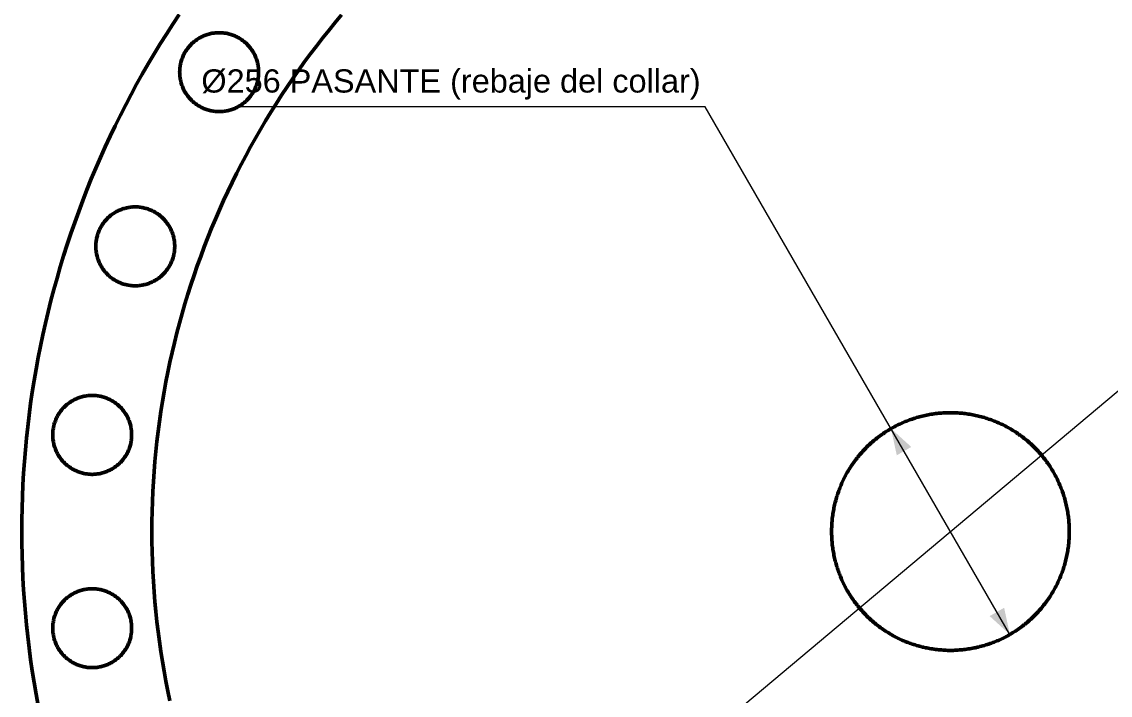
# Model space of a CAD drawing. Header units: millimetres. Extents: x 0 to 841, y 0 to 594.
# Drawn here: x 300 to 417.2, y 412.4 to 484.9 of the extents above; entities that cross this region are included whole.
import ezdxf
from ezdxf.enums import TextEntityAlignment as Align

# ---------------------------------------------------------------- set-up
doc = ezdxf.new("R2010")
doc.units = ezdxf.units.MM
for name, color, linetype, lineweight in [('COTA', 7, 'CONTINUOUS', 18), ('TXT', 7, 'CONTINUOUS', 25), ('VIS', 7, 'CONTINUOUS', 50)]:
    doc.layers.add(name, color=color, linetype=linetype, lineweight=lineweight)
doc.styles.add('STD', font='LiberationSans-Regular.ttf')

msp = doc.modelspace()

# ---------------------------------------------------------------- linework, layer by layer
at = {"layer": 'COTA'}
for p, q in [((334.12, 374.72), (482.73, 499.42)), ((373.6, 475.73), (323, 475.73)), ((406.4, 418.91), (373.6, 475.73))]:
    msp.add_line(p, q, dxfattribs=at)
for points in [[(393.6, 441.09), (394.22, 438.21), (395.78, 439.11)], [(406.4, 418.91), (405.78, 421.79), (404.22, 420.89)]]:
    msp.add_solid(points, dxfattribs=at)
at = {"layer": 'VIS'}
for points in [[(301.77, 411.26), (301.54, 412.5), (301.33, 413.74), (301.13, 414.98), (300.95, 416.22), (300.79, 417.47), (300.64, 418.71), (300.5, 419.96), (300.39, 421.21), (300.28, 422.47), (300.2, 423.72), (300.13, 424.98), (300.07, 426.23), (300.03, 427.49), (300.01, 428.74), (300, 430), (300.01, 431.26), (300.03, 432.51), (300.07, 433.77), (300.13, 435.02), (300.2, 436.28), (300.28, 437.53), (300.39, 438.79), (300.5, 440.04), (300.64, 441.29), (300.79, 442.53), (300.95, 443.78), (301.13, 445.02), (301.33, 446.26), (301.54, 447.5), (301.77, 448.74), (302.01, 449.97), (302.27, 451.2), (302.55, 452.43), (302.84, 453.65), (303.14, 454.87), (303.46, 456.08), (303.8, 457.3), (304.15, 458.5), (304.51, 459.7), (304.89, 460.9), (305.29, 462.09), (305.7, 463.28), (306.13, 464.46), (306.57, 465.64), (307.02, 466.81), (307.49, 467.98), (307.98, 469.14), (308.48, 470.29), (308.99, 471.44), (309.52, 472.58), (310.06, 473.71), (310.62, 474.84), (311.19, 475.96), (311.77, 477.07), (312.37, 478.18), (312.98, 479.27), (313.61, 480.36), (314.25, 481.44), (314.9, 482.52), (315.57, 483.58), (316.25, 484.64), (316.94, 485.69)], [(315.95, 411.77), (315.73, 412.82), (315.52, 413.89), (315.33, 414.95), (315.15, 416.01), (314.98, 417.08), (314.82, 418.15), (314.68, 419.22), (314.55, 420.29), (314.43, 421.37), (314.33, 422.44), (314.24, 423.52), (314.17, 424.6), (314.11, 425.68), (314.06, 426.76), (314.03, 427.84), (314.01, 428.92), (314, 430), (314.01, 431.08), (314.03, 432.16), (314.06, 433.24), (314.11, 434.32), (314.17, 435.4), (314.24, 436.48), (314.33, 437.56), (314.43, 438.63), (314.55, 439.71), (314.68, 440.78), (314.82, 441.85), (314.98, 442.92), (315.15, 443.99), (315.33, 445.05), (315.52, 446.11), (315.73, 447.18), (315.95, 448.23), (316.19, 449.29), (316.44, 450.34), (316.7, 451.39), (316.98, 452.43), (317.27, 453.47), (317.57, 454.51), (317.88, 455.55), (318.21, 456.58), (318.55, 457.6), (318.9, 458.62), (319.27, 459.64), (319.65, 460.65), (320.04, 461.66), (320.44, 462.66), (320.86, 463.66), (321.29, 464.65), (321.73, 465.64), (322.18, 466.62), (322.65, 467.59), (323.13, 468.56), (323.62, 469.52), (324.12, 470.48), (324.64, 471.43), (325.16, 472.37), (325.7, 473.31), (326.25, 474.24), (326.81, 475.17), (327.39, 476.08), (327.97, 476.99), (328.57, 477.89), (329.18, 478.79), (329.79, 479.67), (330.42, 480.55), (331.07, 481.42), (331.72, 482.28), (332.38, 483.14), (333.05, 483.98), (333.74, 484.82), (334.43, 485.65)], [(315.95, 411.77), (315.73, 412.82), (315.52, 413.89), (315.33, 414.95), (315.15, 416.01), (314.98, 417.08), (314.82, 418.15), (314.68, 419.22), (314.55, 420.29), (314.43, 421.37), (314.33, 422.44), (314.24, 423.52), (314.17, 424.6), (314.11, 425.68), (314.06, 426.76), (314.03, 427.84), (314.01, 428.92), (314, 430), (314.01, 431.08), (314.03, 432.16), (314.06, 433.24), (314.11, 434.32), (314.17, 435.4), (314.24, 436.48), (314.33, 437.56), (314.43, 438.63), (314.55, 439.71), (314.68, 440.78), (314.82, 441.85), (314.98, 442.92), (315.15, 443.99), (315.33, 445.05), (315.52, 446.11), (315.73, 447.18), (315.95, 448.23), (316.19, 449.29), (316.44, 450.34), (316.7, 451.39), (316.98, 452.43), (317.27, 453.47), (317.57, 454.51), (317.88, 455.55), (318.21, 456.58), (318.55, 457.6), (318.9, 458.62), (319.27, 459.64), (319.65, 460.65), (320.04, 461.66), (320.44, 462.66), (320.86, 463.66), (321.29, 464.65), (321.73, 465.64), (322.18, 466.62), (322.65, 467.59), (323.13, 468.56), (323.62, 469.52), (324.12, 470.48), (324.64, 471.43), (325.16, 472.37), (325.7, 473.31), (326.25, 474.24), (326.81, 475.17), (327.39, 476.08), (327.97, 476.99), (328.57, 477.89), (329.18, 478.79), (329.79, 479.67), (330.42, 480.55), (331.07, 481.42), (331.72, 482.28), (332.38, 483.14), (333.05, 483.98), (333.74, 484.82), (334.43, 485.65)], [(325.5, 479.48), (325.5, 479.6), (325.5, 479.72), (325.49, 479.84), (325.48, 479.96), (325.46, 480.08), (325.44, 480.2), (325.42, 480.32), (325.4, 480.43), (325.37, 480.55), (325.34, 480.67), (325.3, 480.78), (325.26, 480.89), (325.22, 481.01), (325.18, 481.12), (325.13, 481.23), (325.08, 481.34), (325.02, 481.45), (324.96, 481.55), (324.9, 481.66), (324.84, 481.76), (324.78, 481.86), (324.71, 481.96), (324.64, 482.05), (324.56, 482.15), (324.48, 482.24), (324.4, 482.33), (324.32, 482.42), (324.24, 482.51), (324.15, 482.59), (324.06, 482.67), (323.97, 482.75), (323.88, 482.82), (323.78, 482.9), (323.68, 482.97), (323.58, 483.03), (323.48, 483.1), (323.38, 483.16), (323.27, 483.22), (323.17, 483.27), (323.06, 483.33), (322.95, 483.38), (322.84, 483.42), (322.73, 483.47), (322.61, 483.51), (322.5, 483.54), (322.38, 483.58), (322.27, 483.61), (322.15, 483.63), (322.03, 483.66), (321.91, 483.68), (321.79, 483.69), (321.67, 483.71), (321.56, 483.72), (321.44, 483.73), (321.31, 483.73), (321.19, 483.73), (321.07, 483.73), (320.95, 483.72), (320.83, 483.71), (320.71, 483.69), (320.6, 483.68), (320.48, 483.66), (320.36, 483.63), (320.24, 483.61), (320.13, 483.58), (320.01, 483.54), (319.9, 483.51), (319.78, 483.47), (319.67, 483.42), (319.56, 483.38), (319.45, 483.33), (319.34, 483.27), (319.23, 483.22), (319.13, 483.16), (319.03, 483.1), (318.92, 483.03), (318.83, 482.97), (318.73, 482.9), (318.63, 482.82), (318.54, 482.75), (318.45, 482.67), (318.36, 482.59), (318.27, 482.51), (318.19, 482.42), (318.1, 482.33), (318.02, 482.24), (317.95, 482.15), (317.87, 482.05), (317.8, 481.96), (317.73, 481.86), (317.67, 481.76), (317.6, 481.66), (317.54, 481.55), (317.49, 481.45), (317.43, 481.34), (317.38, 481.23), (317.33, 481.12), (317.29, 481.01), (317.25, 480.89), (317.21, 480.78), (317.17, 480.67), (317.14, 480.55), (317.11, 480.43), (317.09, 480.32), (317.07, 480.2), (317.05, 480.08), (317.03, 479.96), (317.02, 479.84), (317.01, 479.72), (317.01, 479.6), (317, 479.48), (317.01, 479.36), (317.01, 479.24), (317.02, 479.12), (317.03, 479), (317.05, 478.88), (317.07, 478.76), (317.09, 478.64), (317.11, 478.52), (317.14, 478.41), (317.17, 478.29), (317.21, 478.18), (317.25, 478.06), (317.29, 477.95), (317.33, 477.84), (317.38, 477.73), (317.43, 477.62), (317.49, 477.51), (317.54, 477.41), (317.6, 477.3), (317.67, 477.2), (317.73, 477.1), (317.8, 477), (317.87, 476.9), (317.95, 476.81), (318.02, 476.72), (318.1, 476.63), (318.19, 476.54), (318.27, 476.45), (318.36, 476.37), (318.45, 476.29), (318.54, 476.21), (318.63, 476.13), (318.73, 476.06), (318.83, 475.99), (318.92, 475.92), (319.03, 475.86), (319.13, 475.8), (319.23, 475.74), (319.34, 475.68), (319.45, 475.63), (319.56, 475.58), (319.67, 475.54), (319.78, 475.49), (319.9, 475.45), (320.01, 475.42), (320.13, 475.38), (320.24, 475.35), (320.36, 475.32), (320.48, 475.3), (320.6, 475.28), (320.71, 475.26), (320.83, 475.25), (320.95, 475.24), (321.07, 475.23), (321.19, 475.23), (321.31, 475.23), (321.44, 475.23), (321.56, 475.24), (321.67, 475.25), (321.79, 475.26), (321.91, 475.28), (322.03, 475.3), (322.15, 475.32), (322.27, 475.35), (322.38, 475.38), (322.5, 475.42), (322.61, 475.45), (322.73, 475.49), (322.84, 475.54), (322.95, 475.58), (323.06, 475.63), (323.17, 475.68), (323.27, 475.74), (323.38, 475.8), (323.48, 475.86), (323.58, 475.92), (323.68, 475.99), (323.78, 476.06), (323.88, 476.13), (323.97, 476.21), (324.06, 476.29), (324.15, 476.37), (324.24, 476.45), (324.32, 476.54), (324.4, 476.63), (324.48, 476.72), (324.56, 476.81), (324.64, 476.9), (324.71, 477), (324.78, 477.1), (324.84, 477.2), (324.9, 477.3), (324.96, 477.41), (325.02, 477.51), (325.08, 477.62), (325.13, 477.73), (325.18, 477.84), (325.22, 477.95), (325.26, 478.06), (325.3, 478.18), (325.34, 478.29), (325.37, 478.41), (325.4, 478.52), (325.42, 478.64), (325.44, 478.76), (325.46, 478.88), (325.48, 479), (325.49, 479.12), (325.5, 479.24), (325.5, 479.36), (325.5, 479.48)], [(316.47, 460.72), (316.47, 460.84), (316.46, 460.96), (316.45, 461.08), (316.44, 461.2), (316.43, 461.32), (316.41, 461.43), (316.39, 461.55), (316.36, 461.67), (316.33, 461.79), (316.3, 461.9), (316.26, 462.02), (316.23, 462.13), (316.18, 462.24), (316.14, 462.36), (316.09, 462.47), (316.04, 462.58), (315.99, 462.68), (315.93, 462.79), (315.87, 462.89), (315.81, 463), (315.74, 463.1), (315.67, 463.19), (315.6, 463.29), (315.53, 463.39), (315.45, 463.48), (315.37, 463.57), (315.29, 463.66), (315.2, 463.74), (315.12, 463.83), (315.03, 463.91), (314.94, 463.98), (314.84, 464.06), (314.75, 464.13), (314.65, 464.2), (314.55, 464.27), (314.45, 464.33), (314.34, 464.4), (314.24, 464.46), (314.13, 464.51), (314.02, 464.56), (313.91, 464.61), (313.8, 464.66), (313.69, 464.7), (313.58, 464.74), (313.46, 464.78), (313.35, 464.81), (313.23, 464.84), (313.11, 464.87), (313, 464.89), (312.88, 464.91), (312.76, 464.93), (312.64, 464.95), (312.52, 464.96), (312.4, 464.96), (312.28, 464.97), (312.16, 464.97), (312.04, 464.96), (311.92, 464.96), (311.8, 464.95), (311.68, 464.93), (311.56, 464.91), (311.44, 464.89), (311.32, 464.87), (311.21, 464.84), (311.09, 464.81), (310.97, 464.78), (310.86, 464.74), (310.75, 464.7), (310.63, 464.66), (310.52, 464.61), (310.41, 464.56), (310.31, 464.51), (310.2, 464.46), (310.09, 464.4), (309.99, 464.33), (309.89, 464.27), (309.79, 464.2), (309.69, 464.13), (309.6, 464.06), (309.5, 463.98), (309.41, 463.91), (309.32, 463.83), (309.23, 463.74), (309.15, 463.66), (309.07, 463.57), (308.99, 463.48), (308.91, 463.39), (308.84, 463.29), (308.77, 463.19), (308.7, 463.1), (308.63, 463), (308.57, 462.89), (308.51, 462.79), (308.45, 462.68), (308.4, 462.58), (308.35, 462.47), (308.3, 462.36), (308.25, 462.24), (308.21, 462.13), (308.17, 462.02), (308.14, 461.9), (308.11, 461.79), (308.08, 461.67), (308.05, 461.55), (308.03, 461.43), (308.01, 461.32), (308, 461.2), (307.98, 461.08), (307.98, 460.96), (307.97, 460.84), (307.97, 460.72), (307.97, 460.6), (307.98, 460.48), (307.98, 460.36), (308, 460.24), (308.01, 460.12), (308.03, 460), (308.05, 459.88), (308.08, 459.76), (308.11, 459.65), (308.14, 459.53), (308.17, 459.41), (308.21, 459.3), (308.25, 459.19), (308.3, 459.08), (308.35, 458.97), (308.4, 458.86), (308.45, 458.75), (308.51, 458.64), (308.57, 458.54), (308.63, 458.44), (308.7, 458.34), (308.77, 458.24), (308.84, 458.14), (308.91, 458.05), (308.99, 457.95), (309.07, 457.86), (309.15, 457.78), (309.23, 457.69), (309.32, 457.61), (309.41, 457.53), (309.5, 457.45), (309.6, 457.37), (309.69, 457.3), (309.79, 457.23), (309.89, 457.16), (309.99, 457.1), (310.09, 457.04), (310.2, 456.98), (310.31, 456.92), (310.41, 456.87), (310.52, 456.82), (310.63, 456.77), (310.75, 456.73), (310.86, 456.69), (310.97, 456.65), (311.09, 456.62), (311.21, 456.59), (311.32, 456.56), (311.44, 456.54), (311.56, 456.52), (311.68, 456.5), (311.8, 456.49), (311.92, 456.48), (312.04, 456.47), (312.16, 456.47), (312.28, 456.47), (312.4, 456.47), (312.52, 456.48), (312.64, 456.49), (312.76, 456.5), (312.88, 456.52), (313, 456.54), (313.11, 456.56), (313.23, 456.59), (313.35, 456.62), (313.46, 456.65), (313.58, 456.69), (313.69, 456.73), (313.8, 456.77), (313.91, 456.82), (314.02, 456.87), (314.13, 456.92), (314.24, 456.98), (314.34, 457.04), (314.45, 457.1), (314.55, 457.16), (314.65, 457.23), (314.75, 457.3), (314.84, 457.37), (314.94, 457.45), (315.03, 457.53), (315.12, 457.61), (315.2, 457.69), (315.29, 457.78), (315.37, 457.86), (315.45, 457.95), (315.53, 458.05), (315.6, 458.14), (315.67, 458.24), (315.74, 458.34), (315.81, 458.44), (315.87, 458.54), (315.93, 458.64), (315.99, 458.75), (316.04, 458.86), (316.09, 458.97), (316.14, 459.08), (316.18, 459.19), (316.23, 459.3), (316.26, 459.41), (316.3, 459.53), (316.33, 459.65), (316.36, 459.76), (316.39, 459.88), (316.41, 460), (316.43, 460.12), (316.44, 460.24), (316.45, 460.36), (316.46, 460.48), (316.47, 460.6), (316.47, 460.72)], [(311.83, 440.41), (311.83, 440.53), (311.83, 440.65), (311.82, 440.77), (311.81, 440.89), (311.79, 441.01), (311.77, 441.13), (311.75, 441.25), (311.73, 441.37), (311.7, 441.48), (311.67, 441.6), (311.63, 441.71), (311.59, 441.83), (311.55, 441.94), (311.51, 442.05), (311.46, 442.16), (311.41, 442.27), (311.35, 442.38), (311.3, 442.49), (311.23, 442.59), (311.17, 442.69), (311.11, 442.79), (311.04, 442.89), (310.97, 442.99), (310.89, 443.08), (310.81, 443.18), (310.74, 443.27), (310.65, 443.35), (310.57, 443.44), (310.48, 443.52), (310.39, 443.6), (310.3, 443.68), (310.21, 443.76), (310.11, 443.83), (310.01, 443.9), (309.91, 443.97), (309.81, 444.03), (309.71, 444.09), (309.6, 444.15), (309.5, 444.21), (309.39, 444.26), (309.28, 444.31), (309.17, 444.36), (309.06, 444.4), (308.94, 444.44), (308.83, 444.48), (308.71, 444.51), (308.6, 444.54), (308.48, 444.57), (308.36, 444.59), (308.24, 444.61), (308.12, 444.63), (308.01, 444.64), (307.89, 444.65), (307.77, 444.66), (307.64, 444.66), (307.52, 444.66), (307.4, 444.66), (307.28, 444.65), (307.16, 444.64), (307.04, 444.63), (306.93, 444.61), (306.81, 444.59), (306.69, 444.57), (306.57, 444.54), (306.46, 444.51), (306.34, 444.48), (306.23, 444.44), (306.11, 444.4), (306, 444.36), (305.89, 444.31), (305.78, 444.26), (305.67, 444.21), (305.56, 444.15), (305.46, 444.09), (305.36, 444.03), (305.25, 443.97), (305.16, 443.9), (305.06, 443.83), (304.96, 443.76), (304.87, 443.68), (304.78, 443.6), (304.69, 443.52), (304.6, 443.44), (304.52, 443.35), (304.43, 443.27), (304.35, 443.18), (304.28, 443.08), (304.2, 442.99), (304.13, 442.89), (304.06, 442.79), (304, 442.69), (303.93, 442.59), (303.87, 442.49), (303.82, 442.38), (303.76, 442.27), (303.71, 442.16), (303.66, 442.05), (303.62, 441.94), (303.58, 441.83), (303.54, 441.71), (303.5, 441.6), (303.47, 441.48), (303.44, 441.37), (303.42, 441.25), (303.4, 441.13), (303.38, 441.01), (303.36, 440.89), (303.35, 440.77), (303.34, 440.65), (303.34, 440.53), (303.33, 440.41), (303.34, 440.29), (303.34, 440.17), (303.35, 440.05), (303.36, 439.93), (303.38, 439.81), (303.4, 439.69), (303.42, 439.58), (303.44, 439.46), (303.47, 439.34), (303.5, 439.23), (303.54, 439.11), (303.58, 439), (303.62, 438.88), (303.66, 438.77), (303.71, 438.66), (303.76, 438.55), (303.82, 438.45), (303.87, 438.34), (303.93, 438.24), (304, 438.13), (304.06, 438.03), (304.13, 437.93), (304.2, 437.84), (304.28, 437.74), (304.35, 437.65), (304.43, 437.56), (304.52, 437.47), (304.6, 437.39), (304.69, 437.3), (304.78, 437.22), (304.87, 437.14), (304.96, 437.07), (305.06, 437), (305.16, 436.93), (305.25, 436.86), (305.36, 436.79), (305.46, 436.73), (305.56, 436.67), (305.67, 436.62), (305.78, 436.57), (305.89, 436.52), (306, 436.47), (306.11, 436.43), (306.23, 436.39), (306.34, 436.35), (306.46, 436.32), (306.57, 436.29), (306.69, 436.26), (306.81, 436.23), (306.93, 436.21), (307.04, 436.2), (307.16, 436.18), (307.28, 436.17), (307.4, 436.17), (307.52, 436.16), (307.64, 436.16), (307.77, 436.17), (307.89, 436.17), (308.01, 436.18), (308.12, 436.2), (308.24, 436.21), (308.36, 436.23), (308.48, 436.26), (308.6, 436.29), (308.71, 436.32), (308.83, 436.35), (308.94, 436.39), (309.06, 436.43), (309.17, 436.47), (309.28, 436.52), (309.39, 436.57), (309.5, 436.62), (309.6, 436.67), (309.71, 436.73), (309.81, 436.79), (309.91, 436.86), (310.01, 436.93), (310.11, 437), (310.21, 437.07), (310.3, 437.14), (310.39, 437.22), (310.48, 437.3), (310.57, 437.39), (310.65, 437.47), (310.74, 437.56), (310.81, 437.65), (310.89, 437.74), (310.97, 437.84), (311.04, 437.93), (311.11, 438.03), (311.17, 438.13), (311.23, 438.24), (311.3, 438.34), (311.35, 438.45), (311.41, 438.55), (311.46, 438.66), (311.51, 438.77), (311.55, 438.88), (311.59, 439), (311.63, 439.11), (311.67, 439.23), (311.7, 439.34), (311.73, 439.46), (311.75, 439.58), (311.77, 439.69), (311.79, 439.81), (311.81, 439.93), (311.82, 440.05), (311.83, 440.17), (311.83, 440.29), (311.83, 440.41)], [(412.8, 430), (412.8, 429.84), (412.8, 429.68), (412.79, 429.52), (412.78, 429.36), (412.77, 429.2), (412.76, 429.04), (412.75, 428.88), (412.74, 428.72), (412.72, 428.56), (412.7, 428.4), (412.68, 428.24), (412.65, 428.08), (412.63, 427.92), (412.6, 427.76), (412.57, 427.6), (412.54, 427.44), (412.51, 427.29), (412.47, 427.13), (412.44, 426.97), (412.4, 426.82), (412.36, 426.66), (412.31, 426.51), (412.27, 426.35), (412.22, 426.2), (412.17, 426.04), (412.12, 425.89), (412.07, 425.74), (412.02, 425.59), (411.96, 425.44), (411.9, 425.29), (411.84, 425.14), (411.78, 424.99), (411.72, 424.84), (411.65, 424.7), (411.58, 424.55), (411.51, 424.4), (411.44, 424.26), (411.37, 424.12), (411.29, 423.97), (411.22, 423.83), (411.14, 423.69), (411.06, 423.55), (410.98, 423.42), (410.89, 423.28), (410.81, 423.14), (410.72, 423.01), (410.63, 422.87), (410.54, 422.74), (410.45, 422.61), (410.36, 422.48), (410.26, 422.35), (410.16, 422.22), (410.06, 422.09), (409.96, 421.97), (409.86, 421.84), (409.76, 421.72), (409.65, 421.6), (409.55, 421.48), (409.44, 421.36), (409.33, 421.24), (409.22, 421.12), (409.11, 421.01), (408.99, 420.89), (408.88, 420.78), (408.76, 420.67), (408.64, 420.56), (408.52, 420.45), (408.4, 420.35), (408.28, 420.24), (408.16, 420.14), (408.03, 420.04), (407.91, 419.94), (407.78, 419.84), (407.65, 419.74), (407.52, 419.64), (407.39, 419.55), (407.26, 419.46), (407.13, 419.37), (406.99, 419.28), (406.86, 419.19), (406.72, 419.11), (406.58, 419.02), (406.45, 418.94), (406.31, 418.86), (406.17, 418.78), (406.03, 418.71), (405.88, 418.63), (405.74, 418.56), (405.6, 418.49), (405.45, 418.42), (405.3, 418.35), (405.16, 418.28), (405.01, 418.22), (404.86, 418.16), (404.71, 418.1), (404.56, 418.04), (404.41, 417.98), (404.26, 417.93), (404.11, 417.88), (403.96, 417.83), (403.8, 417.78), (403.65, 417.73), (403.49, 417.69), (403.34, 417.64), (403.18, 417.6), (403.03, 417.56), (402.87, 417.53), (402.71, 417.49), (402.56, 417.46), (402.4, 417.43), (402.24, 417.4), (402.08, 417.37), (401.92, 417.35), (401.76, 417.32), (401.6, 417.3), (401.44, 417.28), (401.28, 417.26), (401.12, 417.25), (400.96, 417.24), (400.8, 417.23), (400.64, 417.22), (400.48, 417.21), (400.32, 417.2), (400.16, 417.2), (400, 417.2), (399.84, 417.2), (399.68, 417.2), (399.52, 417.21), (399.36, 417.22), (399.2, 417.23), (399.04, 417.24), (398.88, 417.25), (398.72, 417.26), (398.56, 417.28), (398.4, 417.3), (398.24, 417.32), (398.08, 417.35), (397.92, 417.37), (397.76, 417.4), (397.6, 417.43), (397.44, 417.46), (397.29, 417.49), (397.13, 417.53), (396.97, 417.56), (396.82, 417.6), (396.66, 417.64), (396.51, 417.69), (396.35, 417.73), (396.2, 417.78), (396.04, 417.83), (395.89, 417.88), (395.74, 417.93), (395.59, 417.98), (395.44, 418.04), (395.29, 418.1), (395.14, 418.16), (394.99, 418.22), (394.84, 418.28), (394.7, 418.35), (394.55, 418.42), (394.4, 418.49), (394.26, 418.56), (394.12, 418.63), (393.97, 418.71), (393.83, 418.78), (393.69, 418.86), (393.55, 418.94), (393.42, 419.02), (393.28, 419.11), (393.14, 419.19), (393.01, 419.28), (392.87, 419.37), (392.74, 419.46), (392.61, 419.55), (392.48, 419.64), (392.35, 419.74), (392.22, 419.84), (392.09, 419.94), (391.97, 420.04), (391.84, 420.14), (391.72, 420.24), (391.6, 420.35), (391.48, 420.45), (391.36, 420.56), (391.24, 420.67), (391.12, 420.78), (391.01, 420.89), (390.89, 421.01), (390.78, 421.12), (390.67, 421.24), (390.56, 421.36), (390.45, 421.48), (390.35, 421.6), (390.24, 421.72), (390.14, 421.84), (390.04, 421.97), (389.94, 422.09), (389.84, 422.22), (389.74, 422.35), (389.64, 422.48), (389.55, 422.61), (389.46, 422.74), (389.37, 422.87), (389.28, 423.01), (389.19, 423.14), (389.11, 423.28), (389.02, 423.42), (388.94, 423.55), (388.86, 423.69), (388.78, 423.83), (388.71, 423.97), (388.63, 424.12), (388.56, 424.26), (388.49, 424.4), (388.42, 424.55), (388.35, 424.7), (388.28, 424.84), (388.22, 424.99), (388.16, 425.14), (388.1, 425.29), (388.04, 425.44), (387.98, 425.59), (387.93, 425.74), (387.88, 425.89), (387.83, 426.04), (387.78, 426.2), (387.73, 426.35), (387.69, 426.51), (387.64, 426.66), (387.6, 426.82), (387.56, 426.97), (387.53, 427.13), (387.49, 427.29), (387.46, 427.44), (387.43, 427.6), (387.4, 427.76), (387.37, 427.92), (387.35, 428.08), (387.32, 428.24), (387.3, 428.4), (387.28, 428.56), (387.26, 428.72), (387.25, 428.88), (387.24, 429.04), (387.23, 429.2), (387.22, 429.36), (387.21, 429.52), (387.2, 429.68), (387.2, 429.84), (387.2, 430), (387.2, 430.16), (387.2, 430.32), (387.21, 430.48), (387.22, 430.64), (387.23, 430.8), (387.24, 430.96), (387.25, 431.12), (387.26, 431.28), (387.28, 431.44), (387.3, 431.6), (387.32, 431.76), (387.35, 431.92), (387.37, 432.08), (387.4, 432.24), (387.43, 432.4), (387.46, 432.56), (387.49, 432.71), (387.53, 432.87), (387.56, 433.03), (387.6, 433.18), (387.64, 433.34), (387.69, 433.49), (387.73, 433.65), (387.78, 433.8), (387.83, 433.96), (387.88, 434.11), (387.93, 434.26), (387.98, 434.41), (388.04, 434.56), (388.1, 434.71), (388.16, 434.86), (388.22, 435.01), (388.28, 435.16), (388.35, 435.3), (388.42, 435.45), (388.49, 435.6), (388.56, 435.74), (388.63, 435.88), (388.71, 436.03), (388.78, 436.17), (388.86, 436.31), (388.94, 436.45), (389.02, 436.58), (389.11, 436.72), (389.19, 436.86), (389.28, 436.99), (389.37, 437.13), (389.46, 437.26), (389.55, 437.39), (389.64, 437.52), (389.74, 437.65), (389.84, 437.78), (389.94, 437.91), (390.04, 438.03), (390.14, 438.16), (390.24, 438.28), (390.35, 438.4), (390.45, 438.52), (390.56, 438.64), (390.67, 438.76), (390.78, 438.88), (390.89, 438.99), (391.01, 439.11), (391.12, 439.22), (391.24, 439.33), (391.36, 439.44), (391.48, 439.55), (391.6, 439.65), (391.72, 439.76), (391.84, 439.86), (391.97, 439.96), (392.09, 440.06), (392.22, 440.16), (392.35, 440.26), (392.48, 440.36), (392.61, 440.45), (392.74, 440.54), (392.87, 440.63), (393.01, 440.72), (393.14, 440.81), (393.28, 440.89), (393.42, 440.98), (393.55, 441.06), (393.69, 441.14), (393.83, 441.22), (393.97, 441.29), (394.12, 441.37), (394.26, 441.44), (394.4, 441.51), (394.55, 441.58), (394.7, 441.65), (394.84, 441.72), (394.99, 441.78), (395.14, 441.84), (395.29, 441.9), (395.44, 441.96), (395.59, 442.02), (395.74, 442.07), (395.89, 442.12), (396.04, 442.17), (396.2, 442.22), (396.35, 442.27), (396.51, 442.31), (396.66, 442.36), (396.82, 442.4), (396.97, 442.44), (397.13, 442.47), (397.29, 442.51), (397.44, 442.54), (397.6, 442.57), (397.76, 442.6), (397.92, 442.63), (398.08, 442.65), (398.24, 442.68), (398.4, 442.7), (398.56, 442.72), (398.72, 442.74), (398.88, 442.75), (399.04, 442.76), (399.2, 442.77), (399.36, 442.78), (399.52, 442.79), (399.68, 442.8), (399.84, 442.8), (400, 442.8), (400.16, 442.8), (400.32, 442.8), (400.48, 442.79), (400.64, 442.78), (400.8, 442.77), (400.96, 442.76), (401.12, 442.75), (401.28, 442.74), (401.44, 442.72), (401.6, 442.7), (401.76, 442.68), (401.92, 442.65), (402.08, 442.63), (402.24, 442.6), (402.4, 442.57), (402.56, 442.54), (402.71, 442.51), (402.87, 442.47), (403.03, 442.44), (403.18, 442.4), (403.34, 442.36), (403.49, 442.31), (403.65, 442.27), (403.8, 442.22), (403.96, 442.17), (404.11, 442.12), (404.26, 442.07), (404.41, 442.02), (404.56, 441.96), (404.71, 441.9), (404.86, 441.84), (405.01, 441.78), (405.16, 441.72), (405.3, 441.65), (405.45, 441.58), (405.6, 441.51), (405.74, 441.44), (405.88, 441.37), (406.03, 441.29), (406.17, 441.22), (406.31, 441.14), (406.45, 441.06), (406.58, 440.98), (406.72, 440.89), (406.86, 440.81), (406.99, 440.72), (407.13, 440.63), (407.26, 440.54), (407.39, 440.45), (407.52, 440.36), (407.65, 440.26), (407.78, 440.16), (407.91, 440.06), (408.03, 439.96), (408.16, 439.86), (408.28, 439.76), (408.4, 439.65), (408.52, 439.55), (408.64, 439.44), (408.76, 439.33), (408.88, 439.22), (408.99, 439.11), (409.11, 438.99), (409.22, 438.88), (409.33, 438.76), (409.44, 438.64), (409.55, 438.52), (409.65, 438.4), (409.76, 438.28), (409.86, 438.16), (409.96, 438.03), (410.06, 437.91), (410.16, 437.78), (410.26, 437.65), (410.36, 437.52), (410.45, 437.39), (410.54, 437.26), (410.63, 437.13), (410.72, 436.99), (410.81, 436.86), (410.89, 436.72), (410.98, 436.58), (411.06, 436.45), (411.14, 436.31), (411.22, 436.17), (411.29, 436.03), (411.37, 435.88), (411.44, 435.74), (411.51, 435.6), (411.58, 435.45), (411.65, 435.3), (411.72, 435.16), (411.78, 435.01), (411.84, 434.86), (411.9, 434.71), (411.96, 434.56), (412.02, 434.41), (412.07, 434.26), (412.12, 434.11), (412.17, 433.96), (412.22, 433.8), (412.27, 433.65), (412.31, 433.49), (412.36, 433.34), (412.4, 433.18), (412.44, 433.03), (412.47, 432.87), (412.51, 432.71), (412.54, 432.56), (412.57, 432.4), (412.6, 432.24), (412.63, 432.08), (412.65, 431.92), (412.68, 431.76), (412.7, 431.6), (412.72, 431.44), (412.74, 431.28), (412.75, 431.12), (412.76, 430.96), (412.77, 430.8), (412.78, 430.64), (412.79, 430.48), (412.8, 430.32), (412.8, 430.16), (412.8, 430)], [(311.83, 419.59), (311.83, 419.71), (311.83, 419.83), (311.82, 419.95), (311.81, 420.07), (311.79, 420.19), (311.77, 420.31), (311.75, 420.42), (311.73, 420.54), (311.7, 420.66), (311.67, 420.77), (311.63, 420.89), (311.59, 421), (311.55, 421.12), (311.51, 421.23), (311.46, 421.34), (311.41, 421.45), (311.35, 421.55), (311.3, 421.66), (311.23, 421.76), (311.17, 421.87), (311.11, 421.97), (311.04, 422.07), (310.97, 422.16), (310.89, 422.26), (310.81, 422.35), (310.74, 422.44), (310.65, 422.53), (310.57, 422.61), (310.48, 422.7), (310.39, 422.78), (310.3, 422.86), (310.21, 422.93), (310.11, 423), (310.01, 423.07), (309.91, 423.14), (309.81, 423.21), (309.71, 423.27), (309.6, 423.33), (309.5, 423.38), (309.39, 423.43), (309.28, 423.48), (309.17, 423.53), (309.06, 423.57), (308.94, 423.61), (308.83, 423.65), (308.71, 423.68), (308.6, 423.71), (308.48, 423.74), (308.36, 423.77), (308.24, 423.79), (308.12, 423.8), (308.01, 423.82), (307.89, 423.83), (307.77, 423.83), (307.64, 423.84), (307.52, 423.84), (307.4, 423.83), (307.28, 423.83), (307.16, 423.82), (307.04, 423.8), (306.93, 423.79), (306.81, 423.77), (306.69, 423.74), (306.57, 423.71), (306.46, 423.68), (306.34, 423.65), (306.23, 423.61), (306.11, 423.57), (306, 423.53), (305.89, 423.48), (305.78, 423.43), (305.67, 423.38), (305.56, 423.33), (305.46, 423.27), (305.36, 423.21), (305.25, 423.14), (305.16, 423.07), (305.06, 423), (304.96, 422.93), (304.87, 422.86), (304.78, 422.78), (304.69, 422.7), (304.6, 422.61), (304.52, 422.53), (304.43, 422.44), (304.35, 422.35), (304.28, 422.26), (304.2, 422.16), (304.13, 422.07), (304.06, 421.97), (304, 421.87), (303.93, 421.76), (303.87, 421.66), (303.82, 421.55), (303.76, 421.45), (303.71, 421.34), (303.66, 421.23), (303.62, 421.12), (303.58, 421), (303.54, 420.89), (303.5, 420.77), (303.47, 420.66), (303.44, 420.54), (303.42, 420.42), (303.4, 420.31), (303.38, 420.19), (303.36, 420.07), (303.35, 419.95), (303.34, 419.83), (303.34, 419.71), (303.33, 419.59), (303.34, 419.47), (303.34, 419.35), (303.35, 419.23), (303.36, 419.11), (303.38, 418.99), (303.4, 418.87), (303.42, 418.75), (303.44, 418.63), (303.47, 418.52), (303.5, 418.4), (303.54, 418.29), (303.58, 418.17), (303.62, 418.06), (303.66, 417.95), (303.71, 417.84), (303.76, 417.73), (303.82, 417.62), (303.87, 417.51), (303.93, 417.41), (304, 417.31), (304.06, 417.21), (304.13, 417.11), (304.2, 417.01), (304.28, 416.92), (304.35, 416.82), (304.43, 416.73), (304.52, 416.65), (304.6, 416.56), (304.69, 416.48), (304.78, 416.4), (304.87, 416.32), (304.96, 416.24), (305.06, 416.17), (305.16, 416.1), (305.25, 416.03), (305.36, 415.97), (305.46, 415.91), (305.56, 415.85), (305.67, 415.79), (305.78, 415.74), (305.89, 415.69), (306, 415.64), (306.11, 415.6), (306.23, 415.56), (306.34, 415.52), (306.46, 415.49), (306.57, 415.46), (306.69, 415.43), (306.81, 415.41), (306.93, 415.39), (307.04, 415.37), (307.16, 415.36), (307.28, 415.35), (307.4, 415.34), (307.52, 415.34), (307.64, 415.34), (307.77, 415.34), (307.89, 415.35), (308.01, 415.36), (308.12, 415.37), (308.24, 415.39), (308.36, 415.41), (308.48, 415.43), (308.6, 415.46), (308.71, 415.49), (308.83, 415.52), (308.94, 415.56), (309.06, 415.6), (309.17, 415.64), (309.28, 415.69), (309.39, 415.74), (309.5, 415.79), (309.6, 415.85), (309.71, 415.91), (309.81, 415.97), (309.91, 416.03), (310.01, 416.1), (310.11, 416.17), (310.21, 416.24), (310.3, 416.32), (310.39, 416.4), (310.48, 416.48), (310.57, 416.56), (310.65, 416.65), (310.74, 416.73), (310.81, 416.82), (310.89, 416.92), (310.97, 417.01), (311.04, 417.11), (311.11, 417.21), (311.17, 417.31), (311.23, 417.41), (311.3, 417.51), (311.35, 417.62), (311.41, 417.73), (311.46, 417.84), (311.51, 417.95), (311.55, 418.06), (311.59, 418.17), (311.63, 418.29), (311.67, 418.4), (311.7, 418.52), (311.73, 418.63), (311.75, 418.75), (311.77, 418.87), (311.79, 418.99), (311.81, 419.11), (311.82, 419.23), (311.83, 419.35), (311.83, 419.47), (311.83, 419.59)]]:
    msp.add_lwpolyline(points, dxfattribs=at)

# ---------------------------------------------------------------- texts
at = {"layer": 'TXT', "style": 'STD'}
msp.add_text('Ø256 PASANTE (rebaje del collar)', height=2.5, dxfattribs=at).set_placement((373.1, 476.53), align=Align.BOTTOM_RIGHT)

doc.saveas('drawing.dxf')
